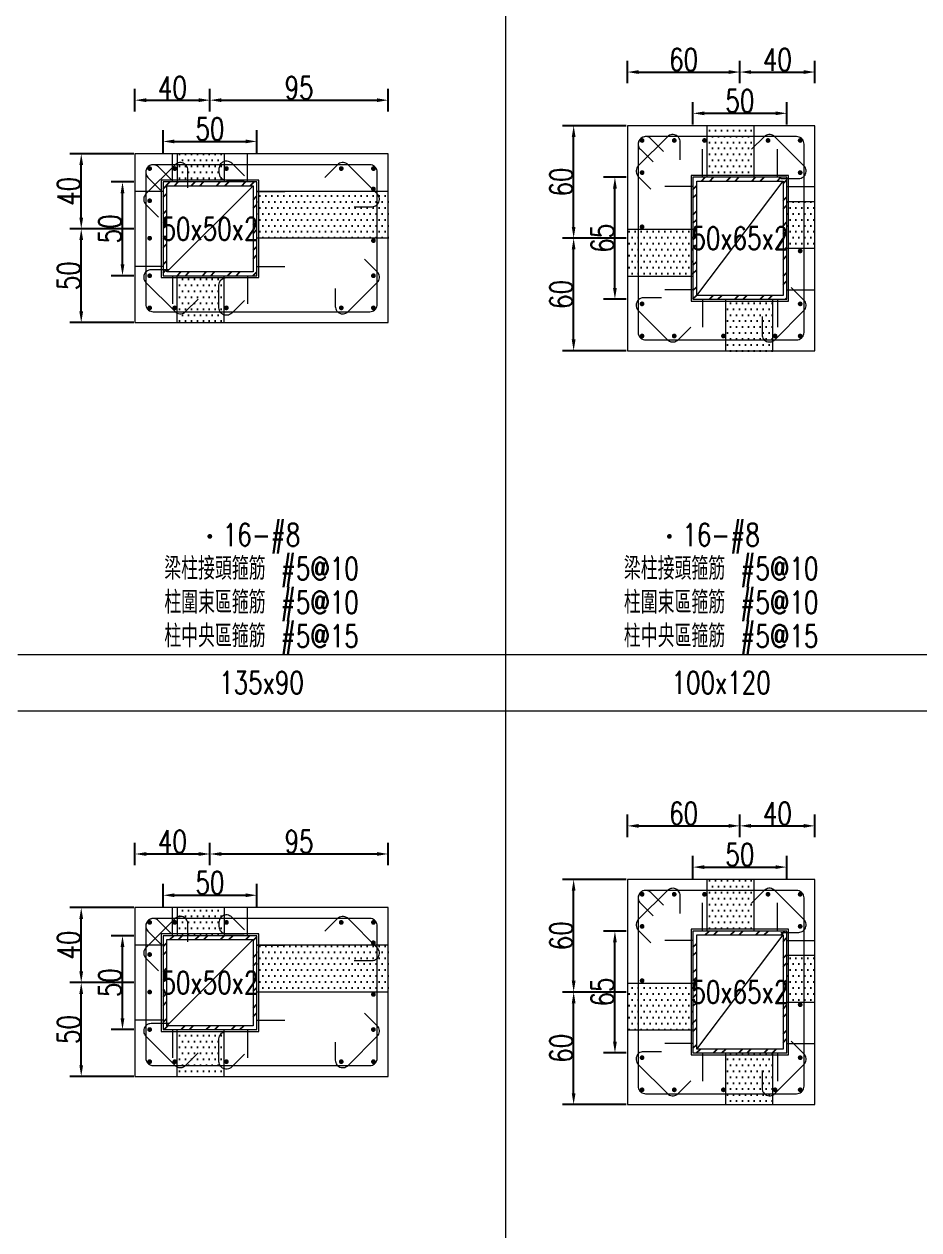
# Model space of a CAD drawing. Header units: millimetres. Extents: x 0 to 3905, y 0 to 8880.
# Drawn here: x 1963 to 2440, y 3341 to 3984 of the extents above; entities that cross this region are included whole.
import ezdxf
from ezdxf.enums import TextEntityAlignment as Align

# ---------------------------------------------------------------- set-up
doc = ezdxf.new("R2010")
doc.units = ezdxf.units.MM
doc.layers.get('DEFPOINTS').update_dxf_attribs({"color": 3})
for name, color, linetype in [('Hatch線', 6, 'Continuous'), ('TC-鋼粱', 132, 'Continuous'), ('主筋斷面', 2, 'Continuous'), ('文字-主筋根數', 7, 'Continuous'), ('文字-剪力筋 中央區', 7, 'Continuous'), ('文字-剪力筋-BC', 7, 'Continuous'), ('文字-剪力筋-圍束區', 7, 'Continuous'), ('文字-斷面尺寸', 7, 'Continuous'), ('文字-輔助字', 7, 'Continuous'), ('柱斷面線', 4, 'Continuous'), ('標註字', 4, 'Continuous'), ('箍筋線', 1, 'Continuous'), ('網格線', 7, 'Continuous'), ('鋼柱', 11, 'Continuous')]:
    doc.layers.add(name, color=color, linetype=linetype)
doc.styles.add('note', font='txt.shx', dxfattribs={"width": 0.75, "height": 12})
doc.styles.add('txt', font='txt.shx', dxfattribs={"height": 0.2, "bigfont": 'chineset.shx'})
doc.dimstyles.new('RCAD_DIM', dxfattribs={"dimtxt": 12, "dimasz": 6, "dimexe": 6, "dimexo": 0.625, "dimtad": 1, "dimdec": 0, "dimdsep": 46, "dimtxsty": 'note', "dimcen": 2.5, "dimclrd": 256, "dimclre": 256, "dimclrt": 256, "dimadec": 0, "dimazin": 0, "dimtfac": 1, "dimtmove": 0, "dimatfit": 3, "dimfxl": 0, "dimtolj": 1, "dimarcsym": 0})

# ---------------------------------------------------------------- blocks, each defined once
blk = doc.blocks.new('*D1122')
at = {"layer": 'DEFPOINTS', "color": 0}
for p in [(2087.5, 3519.62), (2037.5, 3513), (2087.5, 3513)]:
    blk.add_point(p, dxfattribs=at)
at = {"layer": '標註字', "lineweight": -2}
for p, q in [((2037.5, 3513.62), (2037.5, 3525.62)), ((2087.5, 3513.62), (2087.5, 3525.62)), ((2043.5, 3519.62), (2081.5, 3519.62))]:
    blk.add_line(p, q, dxfattribs=at)
at = {"layer": '標註字'}
for points in [[(2043.5, 3520.62), (2043.5, 3518.62), (2037.5, 3519.62)], [(2081.5, 3518.62), (2081.5, 3520.62), (2087.5, 3519.62)]]:
    blk.add_solid(points, dxfattribs=at)
at = {"layer": '標註字', "insert": (2062.5, 3526.25), "char_height": 12, "attachment_point": 5, "style": 'note'}
blk.add_mtext('\\A1;50', dxfattribs=at)
blk = doc.blocks.new('*D1123')
at = {"layer": 'DEFPOINTS', "color": 0}
for p in [(2015.88, 3498), (2022.5, 3498), (2022.5, 3448)]:
    blk.add_point(p, dxfattribs=at)
at = {"layer": '標註字', "lineweight": -2}
for p, q in [((2021.88, 3498), (2009.88, 3498)), ((2015.88, 3454), (2015.88, 3492)), ((2021.88, 3448), (2009.88, 3448))]:
    blk.add_line(p, q, dxfattribs=at)
at = {"layer": '標註字'}
for points in [[(2016.88, 3492), (2014.88, 3492), (2015.88, 3498)], [(2014.88, 3454), (2016.88, 3454), (2015.88, 3448)]]:
    blk.add_solid(points, dxfattribs=at)
at = {"layer": '標註字', "insert": (2009.25, 3473), "char_height": 12, "attachment_point": 5, "rotation": 90, "style": 'note'}
blk.add_mtext('\\A1;50', dxfattribs=at)
blk = doc.blocks.new('*D1124')
at = {"layer": 'DEFPOINTS', "color": 0}
for p in [(2062.5, 3541.62), (2022.5, 3535), (2062.5, 3535)]:
    blk.add_point(p, dxfattribs=at)
at = {"layer": '標註字', "lineweight": -2}
for p, q in [((2022.5, 3535.62), (2022.5, 3547.62)), ((2062.5, 3535.62), (2062.5, 3547.62)), ((2028.5, 3541.62), (2056.5, 3541.62))]:
    blk.add_line(p, q, dxfattribs=at)
at = {"layer": '標註字'}
for points in [[(2028.5, 3542.62), (2028.5, 3540.62), (2022.5, 3541.62)], [(2056.5, 3540.62), (2056.5, 3542.62), (2062.5, 3541.62)]]:
    blk.add_solid(points, dxfattribs=at)
at = {"layer": '標註字', "insert": (2042.5, 3548.25), "char_height": 12, "attachment_point": 5, "style": 'note'}
blk.add_mtext('\\A1;40', dxfattribs=at)
blk = doc.blocks.new('*D1125')
at = {"layer": 'DEFPOINTS', "color": 0}
for p in [(2157.5, 3541.62), (2062.5, 3535), (2157.5, 3535)]:
    blk.add_point(p, dxfattribs=at)
at = {"layer": '標註字', "lineweight": -2}
for p, q in [((2062.5, 3535.62), (2062.5, 3547.62)), ((2157.5, 3535.62), (2157.5, 3547.62)), ((2068.5, 3541.62), (2151.5, 3541.62))]:
    blk.add_line(p, q, dxfattribs=at)
at = {"layer": '標註字'}
for points in [[(2068.5, 3542.62), (2068.5, 3540.62), (2062.5, 3541.62)], [(2151.5, 3540.62), (2151.5, 3542.62), (2157.5, 3541.62)]]:
    blk.add_solid(points, dxfattribs=at)
at = {"layer": '標註字', "insert": (2110, 3548.25), "char_height": 12, "attachment_point": 5, "style": 'note'}
blk.add_mtext('\\A1;95', dxfattribs=at)
blk = doc.blocks.new('*D1126')
at = {"layer": 'DEFPOINTS', "color": 0}
for p in [(1993.88, 3473), (2022.5, 3473), (2022.5, 3423)]:
    blk.add_point(p, dxfattribs=at)
at = {"layer": '標註字', "lineweight": -2}
for p, q in [((2021.88, 3473), (1987.88, 3473)), ((1993.88, 3429), (1993.88, 3467)), ((2021.88, 3423), (1987.88, 3423))]:
    blk.add_line(p, q, dxfattribs=at)
at = {"layer": '標註字'}
for points in [[(1994.88, 3467), (1992.88, 3467), (1993.88, 3473)], [(1992.88, 3429), (1994.88, 3429), (1993.88, 3423)]]:
    blk.add_solid(points, dxfattribs=at)
at = {"layer": '標註字', "insert": (1987.25, 3448), "char_height": 12, "attachment_point": 5, "rotation": 90, "style": 'note'}
blk.add_mtext('\\A1;50', dxfattribs=at)
blk = doc.blocks.new('*D1127')
at = {"layer": 'DEFPOINTS', "color": 0}
for p in [(1993.88, 3513), (2022.5, 3513), (2022.5, 3473)]:
    blk.add_point(p, dxfattribs=at)
at = {"layer": '標註字', "lineweight": -2}
for p, q in [((2021.88, 3513), (1987.88, 3513)), ((1993.88, 3479), (1993.88, 3507)), ((2021.88, 3473), (1987.88, 3473))]:
    blk.add_line(p, q, dxfattribs=at)
at = {"layer": '標註字'}
for points in [[(1994.88, 3507), (1992.88, 3507), (1993.88, 3513)], [(1992.88, 3479), (1994.88, 3479), (1993.88, 3473)]]:
    blk.add_solid(points, dxfattribs=at)
at = {"layer": '標註字', "insert": (1987.25, 3493), "char_height": 12, "attachment_point": 5, "rotation": 90, "style": 'note'}
blk.add_mtext('\\A1;40', dxfattribs=at)
blk = doc.blocks.new('Circle_Filled')
at = {"const_width": 0.5}
blk.add_lwpolyline([(-0.25, 0, 1), (0.25, 0, 1)], format="xyb", close=True, dxfattribs=at)
blk = doc.blocks.new('*D1128')
at = {"layer": 'DEFPOINTS', "color": 0}
for p in [(2087.5, 3921.62), (2037.5, 3915), (2087.5, 3915)]:
    blk.add_point(p, dxfattribs=at)
at = {"layer": '標註字', "lineweight": -2}
for p, q in [((2037.5, 3915.62), (2037.5, 3927.62)), ((2087.5, 3915.62), (2087.5, 3927.62)), ((2043.5, 3921.62), (2081.5, 3921.62))]:
    blk.add_line(p, q, dxfattribs=at)
at = {"layer": '標註字'}
for points in [[(2043.5, 3922.62), (2043.5, 3920.62), (2037.5, 3921.62)], [(2081.5, 3920.62), (2081.5, 3922.62), (2087.5, 3921.62)]]:
    blk.add_solid(points, dxfattribs=at)
at = {"layer": '標註字', "insert": (2062.5, 3928.25), "char_height": 12, "attachment_point": 5, "style": 'note'}
blk.add_mtext('\\A1;50', dxfattribs=at)
blk = doc.blocks.new('*D1129')
at = {"layer": 'DEFPOINTS', "color": 0}
for p in [(2015.88, 3900), (2022.5, 3900), (2022.5, 3850)]:
    blk.add_point(p, dxfattribs=at)
at = {"layer": '標註字', "lineweight": -2}
for p, q in [((2021.88, 3900), (2009.88, 3900)), ((2015.88, 3856), (2015.88, 3894)), ((2021.88, 3850), (2009.88, 3850))]:
    blk.add_line(p, q, dxfattribs=at)
at = {"layer": '標註字'}
for points in [[(2016.88, 3894), (2014.88, 3894), (2015.88, 3900)], [(2014.88, 3856), (2016.88, 3856), (2015.88, 3850)]]:
    blk.add_solid(points, dxfattribs=at)
at = {"layer": '標註字', "insert": (2009.25, 3875), "char_height": 12, "attachment_point": 5, "rotation": 90, "style": 'note'}
blk.add_mtext('\\A1;50', dxfattribs=at)
blk = doc.blocks.new('*D1130')
at = {"layer": 'DEFPOINTS', "color": 0}
for p in [(2062.5, 3943.62), (2022.5, 3937), (2062.5, 3937)]:
    blk.add_point(p, dxfattribs=at)
at = {"layer": '標註字', "lineweight": -2}
for p, q in [((2022.5, 3937.62), (2022.5, 3949.62)), ((2062.5, 3937.62), (2062.5, 3949.62)), ((2028.5, 3943.62), (2056.5, 3943.62))]:
    blk.add_line(p, q, dxfattribs=at)
at = {"layer": '標註字'}
for points in [[(2028.5, 3944.62), (2028.5, 3942.62), (2022.5, 3943.62)], [(2056.5, 3942.62), (2056.5, 3944.62), (2062.5, 3943.62)]]:
    blk.add_solid(points, dxfattribs=at)
at = {"layer": '標註字', "insert": (2042.5, 3950.25), "char_height": 12, "attachment_point": 5, "style": 'note'}
blk.add_mtext('\\A1;40', dxfattribs=at)
blk = doc.blocks.new('*D1131')
at = {"layer": 'DEFPOINTS', "color": 0}
for p in [(2157.5, 3943.62), (2062.5, 3937), (2157.5, 3937)]:
    blk.add_point(p, dxfattribs=at)
at = {"layer": '標註字', "lineweight": -2}
for p, q in [((2062.5, 3937.62), (2062.5, 3949.62)), ((2157.5, 3937.62), (2157.5, 3949.62)), ((2068.5, 3943.62), (2151.5, 3943.62))]:
    blk.add_line(p, q, dxfattribs=at)
at = {"layer": '標註字'}
for points in [[(2068.5, 3944.62), (2068.5, 3942.62), (2062.5, 3943.62)], [(2151.5, 3942.62), (2151.5, 3944.62), (2157.5, 3943.62)]]:
    blk.add_solid(points, dxfattribs=at)
at = {"layer": '標註字', "insert": (2110, 3950.25), "char_height": 12, "attachment_point": 5, "style": 'note'}
blk.add_mtext('\\A1;95', dxfattribs=at)
blk = doc.blocks.new('*D1132')
at = {"layer": 'DEFPOINTS', "color": 0}
for p in [(1993.88, 3875), (2022.5, 3875), (2022.5, 3825)]:
    blk.add_point(p, dxfattribs=at)
at = {"layer": '標註字', "lineweight": -2}
for p, q in [((2021.88, 3875), (1987.88, 3875)), ((1993.88, 3831), (1993.88, 3869)), ((2021.88, 3825), (1987.88, 3825))]:
    blk.add_line(p, q, dxfattribs=at)
at = {"layer": '標註字'}
for points in [[(1994.88, 3869), (1992.88, 3869), (1993.88, 3875)], [(1992.88, 3831), (1994.88, 3831), (1993.88, 3825)]]:
    blk.add_solid(points, dxfattribs=at)
at = {"layer": '標註字', "insert": (1987.25, 3850), "char_height": 12, "attachment_point": 5, "rotation": 90, "style": 'note'}
blk.add_mtext('\\A1;50', dxfattribs=at)
blk = doc.blocks.new('*D1133')
at = {"layer": 'DEFPOINTS', "color": 0}
for p in [(1993.88, 3915), (2022.5, 3915), (2022.5, 3875)]:
    blk.add_point(p, dxfattribs=at)
at = {"layer": '標註字', "lineweight": -2}
for p, q in [((2021.88, 3915), (1987.88, 3915)), ((1993.88, 3881), (1993.88, 3909)), ((2021.88, 3875), (1987.88, 3875))]:
    blk.add_line(p, q, dxfattribs=at)
at = {"layer": '標註字'}
for points in [[(1994.88, 3909), (1992.88, 3909), (1993.88, 3915)], [(1992.88, 3881), (1994.88, 3881), (1993.88, 3875)]]:
    blk.add_solid(points, dxfattribs=at)
at = {"layer": '標註字', "insert": (1987.25, 3895), "char_height": 12, "attachment_point": 5, "rotation": 90, "style": 'note'}
blk.add_mtext('\\A1;40', dxfattribs=at)
blk = doc.blocks.new('*D1254')
at = {"layer": 'DEFPOINTS', "color": 0}
for p in [(2370, 3534.62), (2320, 3528), (2370, 3528)]:
    blk.add_point(p, dxfattribs=at)
at = {"layer": '標註字', "lineweight": -2}
for p, q in [((2320, 3528.62), (2320, 3540.62)), ((2370, 3528.62), (2370, 3540.62)), ((2326, 3534.62), (2364, 3534.62))]:
    blk.add_line(p, q, dxfattribs=at)
at = {"layer": '標註字'}
for points in [[(2326, 3535.62), (2326, 3533.62), (2320, 3534.62)], [(2364, 3533.62), (2364, 3535.62), (2370, 3534.62)]]:
    blk.add_solid(points, dxfattribs=at)
at = {"layer": '標註字', "insert": (2345, 3541.25), "char_height": 12, "attachment_point": 5, "style": 'note'}
blk.add_mtext('\\A1;50', dxfattribs=at)
blk = doc.blocks.new('*D1255')
at = {"layer": 'DEFPOINTS', "color": 0}
for p in [(2278.38, 3500.5), (2285, 3500.5), (2285, 3435.5)]:
    blk.add_point(p, dxfattribs=at)
at = {"layer": '標註字', "lineweight": -2}
for p, q in [((2284.38, 3500.5), (2272.38, 3500.5)), ((2278.38, 3441.5), (2278.38, 3494.5)), ((2284.38, 3435.5), (2272.38, 3435.5))]:
    blk.add_line(p, q, dxfattribs=at)
at = {"layer": '標註字'}
for points in [[(2279.38, 3494.5), (2277.38, 3494.5), (2278.38, 3500.5)], [(2277.38, 3441.5), (2279.38, 3441.5), (2278.38, 3435.5)]]:
    blk.add_solid(points, dxfattribs=at)
at = {"layer": '標註字', "insert": (2271.75, 3468), "char_height": 12, "attachment_point": 5, "rotation": 90, "style": 'note'}
blk.add_mtext('\\A1;65', dxfattribs=at)
blk = doc.blocks.new('*D1256')
at = {"layer": 'DEFPOINTS', "color": 0}
for p in [(2345, 3556.62), (2285, 3550), (2345, 3550)]:
    blk.add_point(p, dxfattribs=at)
at = {"layer": '標註字', "lineweight": -2}
for p, q in [((2285, 3550.62), (2285, 3562.62)), ((2345, 3550.62), (2345, 3562.62)), ((2291, 3556.62), (2339, 3556.62))]:
    blk.add_line(p, q, dxfattribs=at)
at = {"layer": '標註字'}
for points in [[(2291, 3557.62), (2291, 3555.62), (2285, 3556.62)], [(2339, 3555.62), (2339, 3557.62), (2345, 3556.62)]]:
    blk.add_solid(points, dxfattribs=at)
at = {"layer": '標註字', "insert": (2315, 3563.25), "char_height": 12, "attachment_point": 5, "style": 'note'}
blk.add_mtext('\\A1;60', dxfattribs=at)
blk = doc.blocks.new('*D1257')
at = {"layer": 'DEFPOINTS', "color": 0}
for p in [(2385, 3556.62), (2345, 3550), (2385, 3550)]:
    blk.add_point(p, dxfattribs=at)
at = {"layer": '標註字', "lineweight": -2}
for p, q in [((2345, 3550.62), (2345, 3562.62)), ((2385, 3550.62), (2385, 3562.62)), ((2351, 3556.62), (2379, 3556.62))]:
    blk.add_line(p, q, dxfattribs=at)
at = {"layer": '標註字'}
for points in [[(2351, 3557.62), (2351, 3555.62), (2345, 3556.62)], [(2379, 3555.62), (2379, 3557.62), (2385, 3556.62)]]:
    blk.add_solid(points, dxfattribs=at)
at = {"layer": '標註字', "insert": (2365, 3563.25), "char_height": 12, "attachment_point": 5, "style": 'note'}
blk.add_mtext('\\A1;40', dxfattribs=at)
blk = doc.blocks.new('*D1258')
at = {"layer": 'DEFPOINTS', "color": 0}
for p in [(2256.38, 3468), (2285, 3468), (2285, 3408)]:
    blk.add_point(p, dxfattribs=at)
at = {"layer": '標註字', "lineweight": -2}
for p, q in [((2284.38, 3468), (2250.38, 3468)), ((2256.38, 3414), (2256.38, 3462)), ((2284.38, 3408), (2250.38, 3408))]:
    blk.add_line(p, q, dxfattribs=at)
at = {"layer": '標註字'}
for points in [[(2257.38, 3462), (2255.38, 3462), (2256.38, 3468)], [(2255.38, 3414), (2257.38, 3414), (2256.38, 3408)]]:
    blk.add_solid(points, dxfattribs=at)
at = {"layer": '標註字', "insert": (2249.75, 3438), "char_height": 12, "attachment_point": 5, "rotation": 90, "style": 'note'}
blk.add_mtext('\\A1;60', dxfattribs=at)
blk = doc.blocks.new('*D1259')
at = {"layer": 'DEFPOINTS', "color": 0}
for p in [(2256.38, 3528), (2285, 3528), (2285, 3468)]:
    blk.add_point(p, dxfattribs=at)
at = {"layer": '標註字', "lineweight": -2}
for p, q in [((2284.38, 3528), (2250.38, 3528)), ((2256.38, 3474), (2256.38, 3522)), ((2284.38, 3468), (2250.38, 3468))]:
    blk.add_line(p, q, dxfattribs=at)
at = {"layer": '標註字'}
for points in [[(2257.38, 3522), (2255.38, 3522), (2256.38, 3528)], [(2255.38, 3474), (2257.38, 3474), (2256.38, 3468)]]:
    blk.add_solid(points, dxfattribs=at)
at = {"layer": '標註字', "insert": (2249.75, 3498), "char_height": 12, "attachment_point": 5, "rotation": 90, "style": 'note'}
blk.add_mtext('\\A1;60', dxfattribs=at)
blk = doc.blocks.new('*D1260')
at = {"layer": 'DEFPOINTS', "color": 0}
for p in [(2370, 3936.62), (2320, 3930), (2370, 3930)]:
    blk.add_point(p, dxfattribs=at)
at = {"layer": '標註字', "lineweight": -2}
for p, q in [((2320, 3930.62), (2320, 3942.62)), ((2370, 3930.62), (2370, 3942.62)), ((2326, 3936.62), (2364, 3936.62))]:
    blk.add_line(p, q, dxfattribs=at)
at = {"layer": '標註字'}
for points in [[(2326, 3937.62), (2326, 3935.62), (2320, 3936.62)], [(2364, 3935.62), (2364, 3937.62), (2370, 3936.62)]]:
    blk.add_solid(points, dxfattribs=at)
at = {"layer": '標註字', "insert": (2345, 3943.25), "char_height": 12, "attachment_point": 5, "style": 'note'}
blk.add_mtext('\\A1;50', dxfattribs=at)
blk = doc.blocks.new('*D1261')
at = {"layer": 'DEFPOINTS', "color": 0}
for p in [(2278.38, 3902.5), (2285, 3902.5), (2285, 3837.5)]:
    blk.add_point(p, dxfattribs=at)
at = {"layer": '標註字', "lineweight": -2}
for p, q in [((2284.38, 3902.5), (2272.38, 3902.5)), ((2278.38, 3843.5), (2278.38, 3896.5)), ((2284.38, 3837.5), (2272.38, 3837.5))]:
    blk.add_line(p, q, dxfattribs=at)
at = {"layer": '標註字'}
for points in [[(2279.38, 3896.5), (2277.38, 3896.5), (2278.38, 3902.5)], [(2277.38, 3843.5), (2279.38, 3843.5), (2278.38, 3837.5)]]:
    blk.add_solid(points, dxfattribs=at)
at = {"layer": '標註字', "insert": (2271.75, 3870), "char_height": 12, "attachment_point": 5, "rotation": 90, "style": 'note'}
blk.add_mtext('\\A1;65', dxfattribs=at)
blk = doc.blocks.new('*D1262')
at = {"layer": 'DEFPOINTS', "color": 0}
for p in [(2345, 3958.62), (2285, 3952), (2345, 3952)]:
    blk.add_point(p, dxfattribs=at)
at = {"layer": '標註字', "lineweight": -2}
for p, q in [((2285, 3952.62), (2285, 3964.62)), ((2345, 3952.62), (2345, 3964.62)), ((2291, 3958.62), (2339, 3958.62))]:
    blk.add_line(p, q, dxfattribs=at)
at = {"layer": '標註字'}
for points in [[(2291, 3959.62), (2291, 3957.62), (2285, 3958.62)], [(2339, 3957.62), (2339, 3959.62), (2345, 3958.62)]]:
    blk.add_solid(points, dxfattribs=at)
at = {"layer": '標註字', "insert": (2315, 3965.25), "char_height": 12, "attachment_point": 5, "style": 'note'}
blk.add_mtext('\\A1;60', dxfattribs=at)
blk = doc.blocks.new('*D1263')
at = {"layer": 'DEFPOINTS', "color": 0}
for p in [(2385, 3958.62), (2345, 3952), (2385, 3952)]:
    blk.add_point(p, dxfattribs=at)
at = {"layer": '標註字', "lineweight": -2}
for p, q in [((2345, 3952.62), (2345, 3964.62)), ((2385, 3952.62), (2385, 3964.62)), ((2351, 3958.62), (2379, 3958.62))]:
    blk.add_line(p, q, dxfattribs=at)
at = {"layer": '標註字'}
for points in [[(2351, 3959.62), (2351, 3957.62), (2345, 3958.62)], [(2379, 3957.62), (2379, 3959.62), (2385, 3958.62)]]:
    blk.add_solid(points, dxfattribs=at)
at = {"layer": '標註字', "insert": (2365, 3965.25), "char_height": 12, "attachment_point": 5, "style": 'note'}
blk.add_mtext('\\A1;40', dxfattribs=at)
blk = doc.blocks.new('*D1264')
at = {"layer": 'DEFPOINTS', "color": 0}
for p in [(2256.38, 3870), (2285, 3870), (2285, 3810)]:
    blk.add_point(p, dxfattribs=at)
at = {"layer": '標註字', "lineweight": -2}
for p, q in [((2284.38, 3870), (2250.38, 3870)), ((2256.38, 3816), (2256.38, 3864)), ((2284.38, 3810), (2250.38, 3810))]:
    blk.add_line(p, q, dxfattribs=at)
at = {"layer": '標註字'}
for points in [[(2257.38, 3864), (2255.38, 3864), (2256.38, 3870)], [(2255.38, 3816), (2257.38, 3816), (2256.38, 3810)]]:
    blk.add_solid(points, dxfattribs=at)
at = {"layer": '標註字', "insert": (2249.75, 3840), "char_height": 12, "attachment_point": 5, "rotation": 90, "style": 'note'}
blk.add_mtext('\\A1;60', dxfattribs=at)
blk = doc.blocks.new('*D1265')
at = {"layer": 'DEFPOINTS', "color": 0}
for p in [(2256.38, 3930), (2285, 3930), (2285, 3870)]:
    blk.add_point(p, dxfattribs=at)
at = {"layer": '標註字', "lineweight": -2}
for p, q in [((2284.38, 3930), (2250.38, 3930)), ((2256.38, 3876), (2256.38, 3924)), ((2284.38, 3870), (2250.38, 3870))]:
    blk.add_line(p, q, dxfattribs=at)
at = {"layer": '標註字'}
for points in [[(2257.38, 3924), (2255.38, 3924), (2256.38, 3930)], [(2255.38, 3876), (2257.38, 3876), (2256.38, 3870)]]:
    blk.add_solid(points, dxfattribs=at)
at = {"layer": '標註字', "insert": (2249.75, 3900), "char_height": 12, "attachment_point": 5, "rotation": 90, "style": 'note'}
blk.add_mtext('\\A1;60', dxfattribs=at)

msp = doc.modelspace()

# ---------------------------------------------------------------- hatches: boundary and pattern name
at = {"layer": 'Hatch線'}
h = msp.add_hatch(dxfattribs=at)
h.set_pattern_fill('ANSI32', color=256, style=0)
h.paths.add_polyline_path([(2037.5, 3850), (2087.5, 3850), (2087.5, 3900), (2037.5, 3900)], flags=17)
h.paths.add_polyline_path([(2039.5, 3852), (2039.5, 3898), (2085.5, 3898), (2085.5, 3852)])
h = msp.add_hatch(dxfattribs=at)
h.set_pattern_fill('ANSI32', color=256, style=0)
h.paths.add_polyline_path([(2320, 3837.5), (2370, 3837.5), (2370, 3902.5), (2320, 3902.5)], flags=17)
h.paths.add_polyline_path([(2322, 3839.5), (2322, 3900.5), (2368, 3900.5), (2368, 3839.5)])
h = msp.add_hatch(dxfattribs=at)
h.set_pattern_fill('ANSI32', color=256, style=0)
h.paths.add_polyline_path([(2320, 3435.5), (2370, 3435.5), (2370, 3500.5), (2320, 3500.5)], flags=17)
h.paths.add_polyline_path([(2322, 3437.5), (2322, 3498.5), (2368, 3498.5), (2368, 3437.5)])
h = msp.add_hatch(dxfattribs=at)
h.set_pattern_fill('ANSI32', color=256, style=0)
h.paths.add_polyline_path([(2037.5, 3448), (2087.5, 3448), (2087.5, 3498), (2037.5, 3498)], flags=17)
h.paths.add_polyline_path([(2039.5, 3450), (2039.5, 3496), (2085.5, 3496), (2085.5, 3450)])
at = {"layer": 'TC-鋼粱'}
h = msp.add_hatch(dxfattribs=at)
h.set_pattern_fill('DOTS', color=256, scale=2, style=0)
h.paths.add_polyline_path([(2352.41, 3930), (2327.41, 3930), (2327.41, 3902.5), (2352.41, 3902.5)], flags=17)
h = msp.add_hatch(dxfattribs=at)
h.set_pattern_fill('DOTS', color=256, scale=2, style=0)
h.paths.add_polyline_path([(2070, 3915), (2045, 3915), (2045, 3900), (2070, 3900)], flags=17)
h = msp.add_hatch(dxfattribs=at)
h.set_pattern_fill('DOTS', color=256, scale=2, style=0)
h.paths.add_polyline_path([(2157.5, 3870), (2157.5, 3895), (2087.5, 3895), (2087.5, 3870)], flags=17)
h = msp.add_hatch(dxfattribs=at)
h.set_pattern_fill('DOTS', color=256, scale=2, style=0)
h.paths.add_polyline_path([(2385, 3864.5), (2385, 3889.5), (2370, 3889.5), (2370, 3864.5)], flags=17)
h = msp.add_hatch(dxfattribs=at)
h.set_pattern_fill('DOTS', color=256, scale=2, style=0)
h.paths.add_polyline_path([(2285, 3874.81), (2285, 3849.81), (2320, 3849.81), (2320, 3874.81)], flags=17)
h = msp.add_hatch(dxfattribs=at)
h.set_pattern_fill('DOTS', color=256, scale=2, style=0)
h.paths.add_polyline_path([(2045, 3825), (2070, 3825), (2070, 3850), (2045, 3850)], flags=17)
h = msp.add_hatch(dxfattribs=at)
h.set_pattern_fill('DOTS', color=256, scale=2, style=0)
h.paths.add_polyline_path([(2337.5, 3810), (2362.5, 3810), (2362.5, 3837.5), (2337.5, 3837.5)], flags=17)
h = msp.add_hatch(dxfattribs=at)
h.set_pattern_fill('DOTS', color=256, scale=2, style=0)
h.paths.add_polyline_path([(2352.41, 3528), (2327.41, 3528), (2327.41, 3500.5), (2352.41, 3500.5)], flags=17)
h = msp.add_hatch(dxfattribs=at)
h.set_pattern_fill('DOTS', color=256, scale=2, style=0)
h.paths.add_polyline_path([(2070, 3513), (2045, 3513), (2045, 3498), (2070, 3498)], flags=17)
h = msp.add_hatch(dxfattribs=at)
h.set_pattern_fill('DOTS', color=256, scale=2, style=0)
h.paths.add_polyline_path([(2157.5, 3468), (2157.5, 3493), (2087.5, 3493), (2087.5, 3468)], flags=17)
h = msp.add_hatch(dxfattribs=at)
h.set_pattern_fill('DOTS', color=256, scale=2, style=0)
h.paths.add_polyline_path([(2385, 3462.5), (2385, 3487.5), (2370, 3487.5), (2370, 3462.5)], flags=17)
h = msp.add_hatch(dxfattribs=at)
h.set_pattern_fill('DOTS', color=256, scale=2, style=0)
h.paths.add_polyline_path([(2285, 3472.81), (2285, 3447.81), (2320, 3447.81), (2320, 3472.81)], flags=17)
h = msp.add_hatch(dxfattribs=at)
h.set_pattern_fill('DOTS', color=256, scale=2, style=0)
h.paths.add_polyline_path([(2045, 3423), (2070, 3423), (2070, 3448), (2045, 3448)], flags=17)
h = msp.add_hatch(dxfattribs=at)
h.set_pattern_fill('DOTS', color=256, scale=2, style=0)
h.paths.add_polyline_path([(2337.5, 3408), (2362.5, 3408), (2362.5, 3435.5), (2337.5, 3435.5)], flags=17)

# ---------------------------------------------------------------- linework, layer by layer
at = {"layer": 'DEFPOINTS', "lineweight": 5}
for points in [[(2325, 3902.5), (2325, 3917.5)], [(2365, 3902.5), (2365, 3917.5)], [(2042.5, 3900), (2042.5, 3915)], [(2082.5, 3900), (2082.5, 3915)], [(2320, 3836.5), (2371, 3836.5), (2371, 3903.5), (2319, 3903.5), (2319, 3836.5), (2320, 3836.5)], [(2037.5, 3849), (2088.5, 3849), (2088.5, 3901), (2036.5, 3901), (2036.5, 3849), (2037.5, 3849)], [(2039.5, 3852), (2085.5, 3898)], [(2320, 3897.5), (2305, 3897.5)], [(2322, 3839.5), (2368, 3900.5)], [(2370, 3897.5), (2385, 3897.5)], [(2037.5, 3895), (2022.5, 3895)], [(2087.5, 3895), (2102.5, 3895)], [(2037.5, 3855), (2022.5, 3855)], [(2087.5, 3855), (2102.5, 3855)], [(2042.5, 3850), (2042.5, 3835)], [(2082.5, 3850), (2082.5, 3835)], [(2320, 3842.5), (2305, 3842.5)], [(2370, 3842.5), (2385, 3842.5)], [(2325, 3837.5), (2325, 3822.5)], [(2365, 3837.5), (2365, 3822.5)], [(2042.5, 3498), (2042.5, 3513)], [(2082.5, 3498), (2082.5, 3513)], [(2325, 3500.5), (2325, 3515.5)], [(2365, 3500.5), (2365, 3515.5)], [(2037.5, 3447), (2088.5, 3447), (2088.5, 3499), (2036.5, 3499), (2036.5, 3447), (2037.5, 3447)], [(2320, 3434.5), (2371, 3434.5), (2371, 3501.5), (2319, 3501.5), (2319, 3434.5), (2320, 3434.5)], [(2322, 3437.5), (2368, 3498.5)], [(2037.5, 3493), (2022.5, 3493)], [(2039.5, 3450), (2085.5, 3496)], [(2087.5, 3493), (2102.5, 3493)], [(2320, 3495.5), (2305, 3495.5)], [(2370, 3495.5), (2385, 3495.5)], [(2037.5, 3453), (2022.5, 3453)], [(2042.5, 3448), (2042.5, 3433)], [(2082.5, 3448), (2082.5, 3433)], [(2087.5, 3453), (2102.5, 3453)], [(2320, 3440.5), (2305, 3440.5)], [(2370, 3440.5), (2385, 3440.5)], [(2325, 3435.5), (2325, 3420.5)], [(2365, 3435.5), (2365, 3420.5)]]:
    msp.add_lwpolyline(points, dxfattribs=at)
at = {"layer": 'TC-鋼粱', "lineweight": 5}
for points in [[(2327.41, 3930), (2327.41, 3902.5)], [(2352.41, 3930), (2352.41, 3902.5)], [(2045, 3915), (2045, 3900)], [(2070, 3915), (2070, 3900)], [(2157.5, 3895), (2087.5, 3895)], [(2385, 3889.5), (2370, 3889.5)], [(2285, 3874.81), (2320, 3874.81)], [(2157.5, 3870), (2087.5, 3870)], [(2385, 3864.5), (2370, 3864.5)], [(2045, 3825), (2045, 3850)], [(2070, 3825), (2070, 3850)], [(2285, 3849.81), (2320, 3849.81)], [(2337.5, 3810), (2337.5, 3837.5)], [(2362.5, 3810), (2362.5, 3837.5)], [(2327.41, 3528), (2327.41, 3500.5)], [(2352.41, 3528), (2352.41, 3500.5)], [(2045, 3513), (2045, 3498)], [(2070, 3513), (2070, 3498)], [(2157.5, 3493), (2087.5, 3493)], [(2385, 3487.5), (2370, 3487.5)], [(2285, 3472.81), (2320, 3472.81)], [(2157.5, 3468), (2087.5, 3468)], [(2385, 3462.5), (2370, 3462.5)], [(2045, 3423), (2045, 3448)], [(2070, 3423), (2070, 3448)], [(2285, 3447.81), (2320, 3447.81)], [(2337.5, 3408), (2337.5, 3435.5)], [(2362.5, 3408), (2362.5, 3435.5)]]:
    msp.add_lwpolyline(points, dxfattribs=at)
at = {"layer": '柱斷面線', "lineweight": 5}
for points in [[(2285, 3810), (2385, 3810), (2385, 3930), (2285, 3930), (2285, 3810)], [(2022.5, 3825), (2157.5, 3825), (2157.5, 3915), (2022.5, 3915), (2022.5, 3825)], [(2285, 3408), (2385, 3408), (2385, 3528), (2285, 3528), (2285, 3408)], [(2022.5, 3423), (2157.5, 3423), (2157.5, 3513), (2022.5, 3513), (2022.5, 3423)]]:
    msp.add_lwpolyline(points, dxfattribs=at)
at = {"layer": '箍筋線', "lineweight": 5}
for points in [[(2313.19, 3911.81), (2313.19, 3921.35), (2313.13, 3922.02), (2312.96, 3922.66), (2312.69, 3923.27), (2312.32, 3923.83), (2311.86, 3924.32), (2311.33, 3924.72), (2310.73, 3925.02), (2310.1, 3925.23), (2309.43, 3925.32), (2308.77, 3925.3), (2308.11, 3925.17), (2307.49, 3924.93), (2306.91, 3924.59), (2306.4, 3924.16), (2290.84, 3908.6), (2290.39, 3908.07), (2290.05, 3907.47), (2289.81, 3906.82), (2289.69, 3906.13), (2289.69, 3905.44), (2289.81, 3904.76), (2290.05, 3904.11), (2290.39, 3903.51), (2290.84, 3902.98), (2297.58, 3896.23)], [(2304.33, 3916.29), (2297.58, 3923.04), (2297.07, 3923.47), (2296.49, 3923.81), (2295.87, 3924.05), (2295.22, 3924.18), (2294.55, 3924.2), (2293.89, 3924.11), (2293.25, 3923.9), (2292.66, 3923.6), (2292.12, 3923.19), (2291.66, 3922.71), (2291.29, 3922.15), (2291.02, 3921.54), (2290.85, 3920.9), (2290.79, 3920.23), (2290.79, 3819.77), (2290.86, 3819.08), (2291.03, 3818.41), (2291.33, 3817.78), (2291.72, 3817.21), (2292.21, 3816.72), (2292.78, 3816.33), (2293.41, 3816.03), (2294.08, 3815.86), (2294.77, 3815.79), (2375.23, 3815.79), (2375.92, 3815.86), (2376.59, 3816.03), (2377.22, 3816.33), (2377.79, 3816.72), (2378.28, 3817.21), (2378.67, 3817.78), (2378.97, 3818.41), (2379.14, 3819.08), (2379.21, 3819.77), (2379.21, 3920.23), (2379.14, 3920.92), (2378.97, 3921.59), (2378.67, 3922.22), (2378.28, 3922.79), (2377.79, 3923.28), (2377.22, 3923.67), (2376.59, 3923.97), (2375.92, 3924.14), (2375.23, 3924.21), (2294.77, 3924.21), (2294.1, 3924.15), (2293.46, 3923.98), (2292.85, 3923.71), (2292.29, 3923.34), (2291.81, 3922.88), (2291.4, 3922.34), (2291.1, 3921.75), (2290.89, 3921.11), (2290.8, 3920.45), (2290.82, 3919.78), (2290.95, 3919.13), (2291.19, 3918.51), (2291.53, 3917.93), (2291.96, 3917.42), (2298.71, 3910.67)], [(2366.81, 3901.81), (2376.35, 3901.81), (2377.02, 3901.87), (2377.66, 3902.04), (2378.27, 3902.31), (2378.83, 3902.68), (2379.32, 3903.14), (2379.72, 3903.67), (2380.02, 3904.27), (2380.23, 3904.9), (2380.32, 3905.57), (2380.3, 3906.23), (2380.17, 3906.89), (2379.93, 3907.51), (2379.59, 3908.09), (2379.16, 3908.6), (2363.6, 3924.16), (2363.07, 3924.61), (2362.47, 3924.95), (2361.82, 3925.19), (2361.13, 3925.31), (2360.44, 3925.31), (2359.76, 3925.19), (2359.11, 3924.95), (2358.51, 3924.61), (2357.98, 3924.16), (2351.23, 3917.42)], [(2050.69, 3896.81), (2050.69, 3906.35), (2050.63, 3907.02), (2050.46, 3907.66), (2050.19, 3908.27), (2049.82, 3908.83), (2049.36, 3909.32), (2048.83, 3909.72), (2048.23, 3910.02), (2047.6, 3910.23), (2046.93, 3910.32), (2046.27, 3910.3), (2045.61, 3910.17), (2044.99, 3909.93), (2044.41, 3909.59), (2043.9, 3909.16), (2028.34, 3893.6), (2027.89, 3893.07), (2027.55, 3892.47), (2027.31, 3891.82), (2027.19, 3891.13), (2027.19, 3890.44), (2027.31, 3889.76), (2027.55, 3889.11), (2027.89, 3888.51), (2028.34, 3887.98), (2035.08, 3881.23)], [(2080.83, 3903.2), (2074.08, 3909.95), (2073.57, 3910.38), (2072.99, 3910.72), (2072.37, 3910.96), (2071.71, 3911.09), (2071.05, 3911.11), (2070.39, 3911.02), (2069.75, 3910.81), (2069.16, 3910.51), (2068.62, 3910.1), (2068.16, 3909.62), (2067.79, 3909.06), (2067.52, 3908.45), (2067.35, 3907.81), (2067.29, 3907.14), (2067.29, 3904.97), (2067.36, 3904.28), (2067.53, 3903.62), (2067.83, 3902.99), (2068.22, 3902.42), (2068.71, 3901.93), (2069.28, 3901.53), (2069.91, 3901.24), (2070.58, 3901.06), (2071.27, 3901), (2080.81, 3901)], [(2139.31, 3886.81), (2148.85, 3886.81), (2149.52, 3886.87), (2150.16, 3887.04), (2150.77, 3887.31), (2151.33, 3887.68), (2151.82, 3888.14), (2152.22, 3888.67), (2152.52, 3889.27), (2152.73, 3889.9), (2152.82, 3890.57), (2152.8, 3891.23), (2152.67, 3891.89), (2152.43, 3892.51), (2152.09, 3893.09), (2151.66, 3893.6), (2136.1, 3909.16), (2135.57, 3909.61), (2134.97, 3909.95), (2134.32, 3910.19), (2133.63, 3910.31), (2132.94, 3910.31), (2132.26, 3910.19), (2131.61, 3909.95), (2131.01, 3909.61), (2130.48, 3909.16), (2123.73, 3902.42)], [(2041.83, 3901.29), (2035.08, 3908.04), (2034.57, 3908.47), (2033.99, 3908.81), (2033.37, 3909.05), (2032.72, 3909.18), (2032.05, 3909.2), (2031.39, 3909.11), (2030.75, 3908.9), (2030.16, 3908.6), (2029.62, 3908.19), (2029.16, 3907.71), (2028.79, 3907.15), (2028.52, 3906.54), (2028.35, 3905.9), (2028.29, 3905.23), (2028.29, 3834.77), (2028.36, 3834.08), (2028.53, 3833.41), (2028.83, 3832.78), (2029.22, 3832.21), (2029.71, 3831.72), (2030.28, 3831.33), (2030.91, 3831.03), (2031.58, 3830.86), (2032.27, 3830.79), (2147.73, 3830.79), (2148.42, 3830.86), (2149.09, 3831.03), (2149.72, 3831.33), (2150.29, 3831.72), (2150.78, 3832.21), (2151.17, 3832.78), (2151.47, 3833.41), (2151.64, 3834.08), (2151.71, 3834.77), (2151.71, 3905.23), (2151.64, 3905.92), (2151.47, 3906.59), (2151.17, 3907.22), (2150.78, 3907.79), (2150.29, 3908.28), (2149.72, 3908.67), (2149.09, 3908.97), (2148.42, 3909.14), (2147.73, 3909.21), (2032.27, 3909.21), (2031.6, 3909.15), (2030.96, 3908.98), (2030.35, 3908.71), (2029.79, 3908.34), (2029.31, 3907.88), (2028.9, 3907.34), (2028.6, 3906.75), (2028.39, 3906.11), (2028.3, 3905.45), (2028.32, 3904.78), (2028.45, 3904.13), (2028.69, 3903.51), (2029.03, 3902.93), (2029.46, 3902.42), (2036.21, 3895.67)], [(2129.31, 3843.19), (2129.31, 3833.65), (2129.37, 3832.98), (2129.54, 3832.34), (2129.81, 3831.73), (2130.18, 3831.17), (2130.64, 3830.68), (2131.17, 3830.28), (2131.77, 3829.98), (2132.4, 3829.77), (2133.07, 3829.68), (2133.73, 3829.7), (2134.39, 3829.83), (2135.01, 3830.07), (2135.59, 3830.41), (2136.1, 3830.84), (2151.66, 3846.4), (2152.11, 3846.93), (2152.45, 3847.53), (2152.69, 3848.18), (2152.81, 3848.87), (2152.81, 3849.56), (2152.69, 3850.24), (2152.45, 3850.89), (2152.11, 3851.49), (2151.66, 3852.02), (2144.92, 3858.77)], [(2040.69, 3853.19), (2031.15, 3853.19), (2030.48, 3853.13), (2029.84, 3852.96), (2029.23, 3852.69), (2028.67, 3852.32), (2028.18, 3851.86), (2027.78, 3851.33), (2027.48, 3850.73), (2027.27, 3850.1), (2027.18, 3849.43), (2027.2, 3848.77), (2027.33, 3848.11), (2027.57, 3847.49), (2027.91, 3846.91), (2028.34, 3846.4), (2043.9, 3830.84), (2044.43, 3830.39), (2045.03, 3830.05), (2045.68, 3829.81), (2046.37, 3829.69), (2047.06, 3829.69), (2047.74, 3829.81), (2048.39, 3830.05), (2048.99, 3830.39), (2049.52, 3830.84), (2056.27, 3837.58)], [(2080.83, 3836.8), (2074.08, 3830.05), (2073.57, 3829.62), (2072.99, 3829.28), (2072.37, 3829.04), (2071.71, 3828.91), (2071.05, 3828.89), (2070.39, 3828.98), (2069.75, 3829.19), (2069.16, 3829.49), (2068.62, 3829.9), (2068.16, 3830.38), (2067.79, 3830.94), (2067.52, 3831.55), (2067.35, 3832.19), (2067.29, 3832.86), (2067.29, 3845.02), (2067.36, 3845.72), (2067.53, 3846.38), (2067.83, 3847.01), (2068.22, 3847.58), (2068.71, 3848.07), (2069.28, 3848.47), (2069.91, 3848.76), (2070.58, 3848.94), (2071.27, 3849), (2080.81, 3849)], [(2356.81, 3828.19), (2356.81, 3818.65), (2356.87, 3817.98), (2357.04, 3817.34), (2357.31, 3816.73), (2357.68, 3816.17), (2358.14, 3815.68), (2358.67, 3815.28), (2359.27, 3814.98), (2359.9, 3814.77), (2360.57, 3814.68), (2361.23, 3814.7), (2361.89, 3814.83), (2362.51, 3815.07), (2363.09, 3815.41), (2363.6, 3815.84), (2379.16, 3831.4), (2379.61, 3831.93), (2379.95, 3832.53), (2380.19, 3833.18), (2380.31, 3833.87), (2380.31, 3834.56), (2380.19, 3835.24), (2379.95, 3835.89), (2379.61, 3836.49), (2379.16, 3837.02), (2372.42, 3843.77)], [(2303.19, 3838.19), (2293.65, 3838.19), (2292.98, 3838.13), (2292.34, 3837.96), (2291.73, 3837.69), (2291.17, 3837.32), (2290.68, 3836.86), (2290.28, 3836.33), (2289.98, 3835.73), (2289.77, 3835.1), (2289.68, 3834.43), (2289.7, 3833.77), (2289.83, 3833.11), (2290.07, 3832.49), (2290.41, 3831.91), (2290.84, 3831.4), (2306.4, 3815.84), (2306.93, 3815.39), (2307.53, 3815.05), (2308.18, 3814.81), (2308.87, 3814.69), (2309.56, 3814.69), (2310.24, 3814.81), (2310.89, 3815.05), (2311.49, 3815.39), (2312.02, 3815.84), (2318.77, 3822.58)], [(2313.19, 3509.81), (2313.19, 3519.35), (2313.13, 3520.02), (2312.96, 3520.66), (2312.69, 3521.27), (2312.32, 3521.83), (2311.86, 3522.32), (2311.33, 3522.72), (2310.73, 3523.02), (2310.1, 3523.23), (2309.43, 3523.32), (2308.77, 3523.3), (2308.11, 3523.17), (2307.49, 3522.93), (2306.91, 3522.59), (2306.4, 3522.16), (2290.84, 3506.6), (2290.39, 3506.07), (2290.05, 3505.47), (2289.81, 3504.82), (2289.69, 3504.13), (2289.69, 3503.44), (2289.81, 3502.76), (2290.05, 3502.11), (2290.39, 3501.51), (2290.84, 3500.98), (2297.58, 3494.23)], [(2304.33, 3514.29), (2297.58, 3521.04), (2297.07, 3521.47), (2296.49, 3521.81), (2295.87, 3522.05), (2295.22, 3522.18), (2294.55, 3522.2), (2293.89, 3522.11), (2293.25, 3521.9), (2292.66, 3521.6), (2292.12, 3521.19), (2291.66, 3520.71), (2291.29, 3520.15), (2291.02, 3519.54), (2290.85, 3518.9), (2290.79, 3518.23), (2290.79, 3417.77), (2290.86, 3417.08), (2291.03, 3416.41), (2291.33, 3415.78), (2291.72, 3415.21), (2292.21, 3414.72), (2292.78, 3414.33), (2293.41, 3414.03), (2294.08, 3413.86), (2294.77, 3413.79), (2375.23, 3413.79), (2375.92, 3413.86), (2376.59, 3414.03), (2377.22, 3414.33), (2377.79, 3414.72), (2378.28, 3415.21), (2378.67, 3415.78), (2378.97, 3416.41), (2379.14, 3417.08), (2379.21, 3417.77), (2379.21, 3518.23), (2379.14, 3518.92), (2378.97, 3519.59), (2378.67, 3520.22), (2378.28, 3520.79), (2377.79, 3521.28), (2377.22, 3521.67), (2376.59, 3521.97), (2375.92, 3522.14), (2375.23, 3522.21), (2294.77, 3522.21), (2294.1, 3522.15), (2293.46, 3521.98), (2292.85, 3521.71), (2292.29, 3521.34), (2291.81, 3520.88), (2291.4, 3520.34), (2291.1, 3519.75), (2290.89, 3519.11), (2290.8, 3518.45), (2290.82, 3517.78), (2290.95, 3517.13), (2291.19, 3516.51), (2291.53, 3515.93), (2291.96, 3515.42), (2298.71, 3508.67)], [(2366.81, 3499.81), (2376.35, 3499.81), (2377.02, 3499.87), (2377.66, 3500.04), (2378.27, 3500.31), (2378.83, 3500.68), (2379.32, 3501.14), (2379.72, 3501.67), (2380.02, 3502.27), (2380.23, 3502.9), (2380.32, 3503.57), (2380.3, 3504.23), (2380.17, 3504.89), (2379.93, 3505.51), (2379.59, 3506.09), (2379.16, 3506.6), (2363.6, 3522.16), (2363.07, 3522.61), (2362.47, 3522.95), (2361.82, 3523.19), (2361.13, 3523.31), (2360.44, 3523.31), (2359.76, 3523.19), (2359.11, 3522.95), (2358.51, 3522.61), (2357.98, 3522.16), (2351.23, 3515.42)], [(2050.69, 3494.81), (2050.69, 3504.35), (2050.63, 3505.02), (2050.46, 3505.66), (2050.19, 3506.27), (2049.82, 3506.83), (2049.36, 3507.32), (2048.83, 3507.72), (2048.23, 3508.02), (2047.6, 3508.23), (2046.93, 3508.32), (2046.27, 3508.3), (2045.61, 3508.17), (2044.99, 3507.93), (2044.41, 3507.59), (2043.9, 3507.16), (2028.34, 3491.6), (2027.89, 3491.07), (2027.55, 3490.47), (2027.31, 3489.82), (2027.19, 3489.13), (2027.19, 3488.44), (2027.31, 3487.76), (2027.55, 3487.11), (2027.89, 3486.51), (2028.34, 3485.98), (2035.08, 3479.23)], [(2041.83, 3499.29), (2035.08, 3506.04), (2034.57, 3506.47), (2033.99, 3506.81), (2033.37, 3507.05), (2032.72, 3507.18), (2032.05, 3507.2), (2031.39, 3507.11), (2030.75, 3506.9), (2030.16, 3506.6), (2029.62, 3506.19), (2029.16, 3505.71), (2028.79, 3505.15), (2028.52, 3504.54), (2028.35, 3503.9), (2028.29, 3503.23), (2028.29, 3432.77), (2028.36, 3432.08), (2028.53, 3431.41), (2028.83, 3430.78), (2029.22, 3430.21), (2029.71, 3429.72), (2030.28, 3429.33), (2030.91, 3429.03), (2031.58, 3428.86), (2032.27, 3428.79), (2147.73, 3428.79), (2148.42, 3428.86), (2149.09, 3429.03), (2149.72, 3429.33), (2150.29, 3429.72), (2150.78, 3430.21), (2151.17, 3430.78), (2151.47, 3431.41), (2151.64, 3432.08), (2151.71, 3432.77), (2151.71, 3503.23), (2151.64, 3503.92), (2151.47, 3504.59), (2151.17, 3505.22), (2150.78, 3505.79), (2150.29, 3506.28), (2149.72, 3506.67), (2149.09, 3506.97), (2148.42, 3507.14), (2147.73, 3507.21), (2032.27, 3507.21), (2031.6, 3507.15), (2030.96, 3506.98), (2030.35, 3506.71), (2029.79, 3506.34), (2029.31, 3505.88), (2028.9, 3505.34), (2028.6, 3504.75), (2028.39, 3504.11), (2028.3, 3503.45), (2028.32, 3502.78), (2028.45, 3502.13), (2028.69, 3501.51), (2029.03, 3500.93), (2029.46, 3500.42), (2036.21, 3493.67)], [(2080.83, 3501.2), (2074.08, 3507.95), (2073.57, 3508.38), (2072.99, 3508.72), (2072.37, 3508.96), (2071.71, 3509.09), (2071.05, 3509.11), (2070.39, 3509.02), (2069.75, 3508.81), (2069.16, 3508.51), (2068.62, 3508.1), (2068.16, 3507.62), (2067.79, 3507.06), (2067.52, 3506.45), (2067.35, 3505.81), (2067.29, 3505.14), (2067.29, 3502.97), (2067.36, 3502.28), (2067.53, 3501.62), (2067.83, 3500.99), (2068.22, 3500.42), (2068.71, 3499.93), (2069.28, 3499.53), (2069.91, 3499.24), (2070.58, 3499.06), (2071.27, 3499), (2080.81, 3499)], [(2139.31, 3484.81), (2148.85, 3484.81), (2149.52, 3484.87), (2150.16, 3485.04), (2150.77, 3485.31), (2151.33, 3485.68), (2151.82, 3486.14), (2152.22, 3486.67), (2152.52, 3487.27), (2152.73, 3487.9), (2152.82, 3488.57), (2152.8, 3489.23), (2152.67, 3489.89), (2152.43, 3490.51), (2152.09, 3491.09), (2151.66, 3491.6), (2136.1, 3507.16), (2135.57, 3507.61), (2134.97, 3507.95), (2134.32, 3508.19), (2133.63, 3508.31), (2132.94, 3508.31), (2132.26, 3508.19), (2131.61, 3507.95), (2131.01, 3507.61), (2130.48, 3507.16), (2123.73, 3500.42)], [(2129.31, 3441.19), (2129.31, 3431.65), (2129.37, 3430.98), (2129.54, 3430.34), (2129.81, 3429.73), (2130.18, 3429.17), (2130.64, 3428.68), (2131.17, 3428.28), (2131.77, 3427.98), (2132.4, 3427.77), (2133.07, 3427.68), (2133.73, 3427.7), (2134.39, 3427.83), (2135.01, 3428.07), (2135.59, 3428.41), (2136.1, 3428.84), (2151.66, 3444.4), (2152.11, 3444.93), (2152.45, 3445.53), (2152.69, 3446.18), (2152.81, 3446.87), (2152.81, 3447.56), (2152.69, 3448.24), (2152.45, 3448.89), (2152.11, 3449.49), (2151.66, 3450.02), (2144.92, 3456.77)], [(2040.69, 3451.19), (2031.15, 3451.19), (2030.48, 3451.13), (2029.84, 3450.96), (2029.23, 3450.69), (2028.67, 3450.32), (2028.18, 3449.86), (2027.78, 3449.33), (2027.48, 3448.73), (2027.27, 3448.1), (2027.18, 3447.43), (2027.2, 3446.77), (2027.33, 3446.11), (2027.57, 3445.49), (2027.91, 3444.91), (2028.34, 3444.4), (2043.9, 3428.84), (2044.43, 3428.39), (2045.03, 3428.05), (2045.68, 3427.81), (2046.37, 3427.69), (2047.06, 3427.69), (2047.74, 3427.81), (2048.39, 3428.05), (2048.99, 3428.39), (2049.52, 3428.84), (2056.27, 3435.58)], [(2080.83, 3434.8), (2074.08, 3428.05), (2073.57, 3427.62), (2072.99, 3427.28), (2072.37, 3427.04), (2071.71, 3426.91), (2071.05, 3426.89), (2070.39, 3426.98), (2069.75, 3427.19), (2069.16, 3427.49), (2068.62, 3427.9), (2068.16, 3428.38), (2067.79, 3428.94), (2067.52, 3429.55), (2067.35, 3430.19), (2067.29, 3430.86), (2067.29, 3443.02), (2067.36, 3443.72), (2067.53, 3444.38), (2067.83, 3445.01), (2068.22, 3445.58), (2068.71, 3446.07), (2069.28, 3446.47), (2069.91, 3446.76), (2070.58, 3446.94), (2071.27, 3447), (2080.81, 3447)], [(2356.81, 3426.19), (2356.81, 3416.65), (2356.87, 3415.98), (2357.04, 3415.34), (2357.31, 3414.73), (2357.68, 3414.17), (2358.14, 3413.68), (2358.67, 3413.28), (2359.27, 3412.98), (2359.9, 3412.77), (2360.57, 3412.68), (2361.23, 3412.7), (2361.89, 3412.83), (2362.51, 3413.07), (2363.09, 3413.41), (2363.6, 3413.84), (2379.16, 3429.4), (2379.61, 3429.93), (2379.95, 3430.53), (2380.19, 3431.18), (2380.31, 3431.87), (2380.31, 3432.56), (2380.19, 3433.24), (2379.95, 3433.89), (2379.61, 3434.49), (2379.16, 3435.02), (2372.42, 3441.77)], [(2303.19, 3436.19), (2293.65, 3436.19), (2292.98, 3436.13), (2292.34, 3435.96), (2291.73, 3435.69), (2291.17, 3435.32), (2290.68, 3434.86), (2290.28, 3434.33), (2289.98, 3433.73), (2289.77, 3433.1), (2289.68, 3432.43), (2289.7, 3431.77), (2289.83, 3431.11), (2290.07, 3430.49), (2290.41, 3429.91), (2290.84, 3429.4), (2306.4, 3413.84), (2306.93, 3413.39), (2307.53, 3413.05), (2308.18, 3412.81), (2308.87, 3412.69), (2309.56, 3412.69), (2310.24, 3412.81), (2310.89, 3413.05), (2311.49, 3413.39), (2312.02, 3413.84), (2318.77, 3420.58)]]:
    msp.add_lwpolyline(points, dxfattribs=at)
at = {"layer": '網格線', "lineweight": 5}
for points in [[(2220, 4020), (2220, 3648)], [(1960, 3648), (2220, 3648)], [(2220, 3648), (2450, 3648)], [(2220, 3648), (2220, 3618)], [(1960, 3618), (2220, 3618)], [(2220, 3618), (2450, 3618)], [(2220, 3618), (2220, 3246)]]:
    msp.add_lwpolyline(points, dxfattribs=at)
at = {"layer": '鋼柱', "lineweight": 5}
for points in [[(2037.5, 3850), (2087.5, 3850), (2087.5, 3900), (2037.5, 3900), (2037.5, 3850)], [(2039.5, 3852), (2039.5, 3898), (2085.5, 3898), (2085.5, 3852), (2039.5, 3852)], [(2320, 3837.5), (2370, 3837.5), (2370, 3902.5), (2320, 3902.5), (2320, 3837.5)], [(2322, 3839.5), (2322, 3900.5), (2368, 3900.5), (2368, 3839.5), (2322, 3839.5)], [(2320, 3435.5), (2370, 3435.5), (2370, 3500.5), (2320, 3500.5), (2320, 3435.5)], [(2322, 3437.5), (2322, 3498.5), (2368, 3498.5), (2368, 3437.5), (2322, 3437.5)], [(2037.5, 3448), (2087.5, 3448), (2087.5, 3498), (2037.5, 3498), (2037.5, 3448)], [(2039.5, 3450), (2039.5, 3496), (2085.5, 3496), (2085.5, 3450), (2039.5, 3450)]]:
    msp.add_lwpolyline(points, dxfattribs=at)

# ---------------------------------------------------------------- block references
at = {"layer": '主筋斷面', "lineweight": 5, "xscale": 2.539999961853027, "yscale": 2.539999961853027}
for p in [(2292.86, 3922.14), (2310, 3922.14), (2326.14, 3922.14), (2360, 3922.14), (2377.14, 3922.14), (2030.36, 3907.14), (2043.73, 3907.14), (2071.27, 3907.14), (2132.5, 3907.14), (2149.64, 3907.14), (2292.86, 3905), (2377.14, 3905), (2149.64, 3896.27), (2030.36, 3890), (2030.36, 3870), (2292.86, 3876.08), (2149.64, 3868.73), (2377.14, 3863.23), (2030.36, 3850), (2149.64, 3850), (2030.36, 3832.86), (2043.73, 3832.86), (2071.27, 3832.86), (2132.5, 3832.86), (2149.64, 3832.86), (2292.86, 3835), (2377.14, 3835), (2292.86, 3817.86), (2310, 3817.86), (2336.23, 3817.86), (2363.77, 3817.86), (2377.14, 3817.86), (2062.42, 3711), (2307.42, 3711), (2292.86, 3520.14), (2310, 3520.14), (2326.14, 3520.14), (2360, 3520.14), (2377.14, 3520.14), (2030.36, 3505.14), (2043.73, 3505.14), (2071.27, 3505.14), (2132.5, 3505.14), (2149.64, 3505.14), (2292.86, 3503), (2377.14, 3503), (2149.64, 3494.27), (2030.36, 3488), (2292.86, 3474.08), (2030.36, 3468), (2149.64, 3466.73), (2377.14, 3461.23), (2030.36, 3448), (2149.64, 3448), (2292.86, 3433), (2377.14, 3433), (2030.36, 3430.86), (2043.73, 3430.86), (2071.27, 3430.86), (2132.5, 3430.86), (2149.64, 3430.86), (2292.86, 3415.86), (2310, 3415.86), (2336.23, 3415.86), (2363.77, 3415.86), (2377.14, 3415.86)]:
    msp.add_blockref('Circle_Filled', p, dxfattribs=at)

# ---------------------------------------------------------------- texts
at = {"layer": '文字-主筋根數', "style": 'txt', "width": 0.75}
for p in [(2090, 3711), (2335, 3711)]:
    msp.add_text('16-#8', height=12, dxfattribs=at).set_placement(p, align=Align.MIDDLE)
at = {"layer": '文字-剪力筋 中央區', "style": 'txt', "width": 0.75}
for p in [(2090, 3657), (2335, 3657)]:
    msp.add_text('柱中央區箍筋 #5@15', height=12, dxfattribs=at).set_placement(p, align=Align.MIDDLE)
at = {"layer": '文字-剪力筋-BC', "style": 'txt', "width": 0.75}
for p in [(2090, 3693), (2335, 3693)]:
    msp.add_text('梁柱接頭箍筋 #5@10', height=12, dxfattribs=at).set_placement(p, align=Align.MIDDLE)
at = {"layer": '文字-剪力筋-圍束區', "style": 'txt', "width": 0.75}
for p in [(2090, 3675), (2335, 3675)]:
    msp.add_text('柱圍束區箍筋 #5@10', height=12, dxfattribs=at).set_placement(p, align=Align.MIDDLE)
at = {"layer": '文字-斷面尺寸', "style": 'txt', "width": 0.75}
for s, p in [('135x90', (2090, 3633)), ('100x120', (2335, 3633))]:
    msp.add_text(s, height=12, dxfattribs=at).set_placement(p, align=Align.MIDDLE)
at = {"layer": '文字-輔助字', "style": 'txt', "width": 0.75}
for s, p in [('50x50x2', (2062.5, 3875)), ('50x65x2', (2345, 3870)), ('50x50x2', (2062.5, 3473)), ('50x65x2', (2345, 3468))]:
    msp.add_text(s, height=12, dxfattribs=at).set_placement(p, align=Align.MIDDLE)

# ---------------------------------------------------------------- dimensions: what is measured, and where the dimension line sits
at = {"layer": '標註字'}
for base, p1, p2, picture, middle in [((2345, 3958.62), (2285, 3952), (2345, 3952), '*D1262', (2315, 3965.25)), ((2385, 3958.62), (2345, 3952), (2385, 3952), '*D1263', (2365, 3965.25)), ((2062.5, 3943.62), (2022.5, 3937), (2062.5, 3937), '*D1130', (2042.5, 3950.25)), ((2157.5, 3943.62), (2062.5, 3937), (2157.5, 3937), '*D1131', (2110, 3950.25)), ((2370, 3936.62), (2320, 3930), (2370, 3930), '*D1260', (2345, 3943.25)), ((2087.5, 3921.62), (2037.5, 3915), (2087.5, 3915), '*D1128', (2062.5, 3928.25)), ((2345, 3556.62), (2285, 3550), (2345, 3550), '*D1256', (2315, 3563.25)), ((2385, 3556.62), (2345, 3550), (2385, 3550), '*D1257', (2365, 3563.25)), ((2062.5, 3541.62), (2022.5, 3535), (2062.5, 3535), '*D1124', (2042.5, 3548.25)), ((2157.5, 3541.62), (2062.5, 3535), (2157.5, 3535), '*D1125', (2110, 3548.25)), ((2370, 3534.62), (2320, 3528), (2370, 3528), '*D1254', (2345, 3541.25)), ((2087.5, 3519.62), (2037.5, 3513), (2087.5, 3513), '*D1122', (2062.5, 3526.25))]:
    dim = msp.add_linear_dim(base=base, p1=p1, p2=p2, dimstyle='RCAD_DIM', dxfattribs=at)
    dim.commit()
    dim.dimension.update_dxf_attribs({"geometry": picture, "text_midpoint": middle})
for base, p1, p2, picture, middle in [((2256.38, 3930), (2285, 3870), (2285, 3930), '*D1265', (2249.75, 3900)), ((1993.88, 3915), (2022.5, 3875), (2022.5, 3915), '*D1133', (1987.25, 3895)), ((2015.88, 3900), (2022.5, 3850), (2022.5, 3900), '*D1129', (2009.25, 3875)), ((2278.38, 3902.5), (2285, 3837.5), (2285, 3902.5), '*D1261', (2271.75, 3870)), ((1993.88, 3875), (2022.5, 3825), (2022.5, 3875), '*D1132', (1987.25, 3850)), ((2256.38, 3870), (2285, 3810), (2285, 3870), '*D1264', (2249.75, 3840)), ((2256.38, 3528), (2285, 3468), (2285, 3528), '*D1259', (2249.75, 3498)), ((1993.88, 3513), (2022.5, 3473), (2022.5, 3513), '*D1127', (1987.25, 3493)), ((2278.38, 3500.5), (2285, 3435.5), (2285, 3500.5), '*D1255', (2271.75, 3468)), ((2015.88, 3498), (2022.5, 3448), (2022.5, 3498), '*D1123', (2009.25, 3473)), ((1993.88, 3473), (2022.5, 3423), (2022.5, 3473), '*D1126', (1987.25, 3448)), ((2256.38, 3468), (2285, 3408), (2285, 3468), '*D1258', (2249.75, 3438))]:
    dim = msp.add_linear_dim(base=base, p1=p1, p2=p2, angle=90, dimstyle='RCAD_DIM', dxfattribs=at)
    dim.commit()
    dim.dimension.update_dxf_attribs({"geometry": picture, "text_midpoint": middle})

doc.saveas('drawing.dxf')
